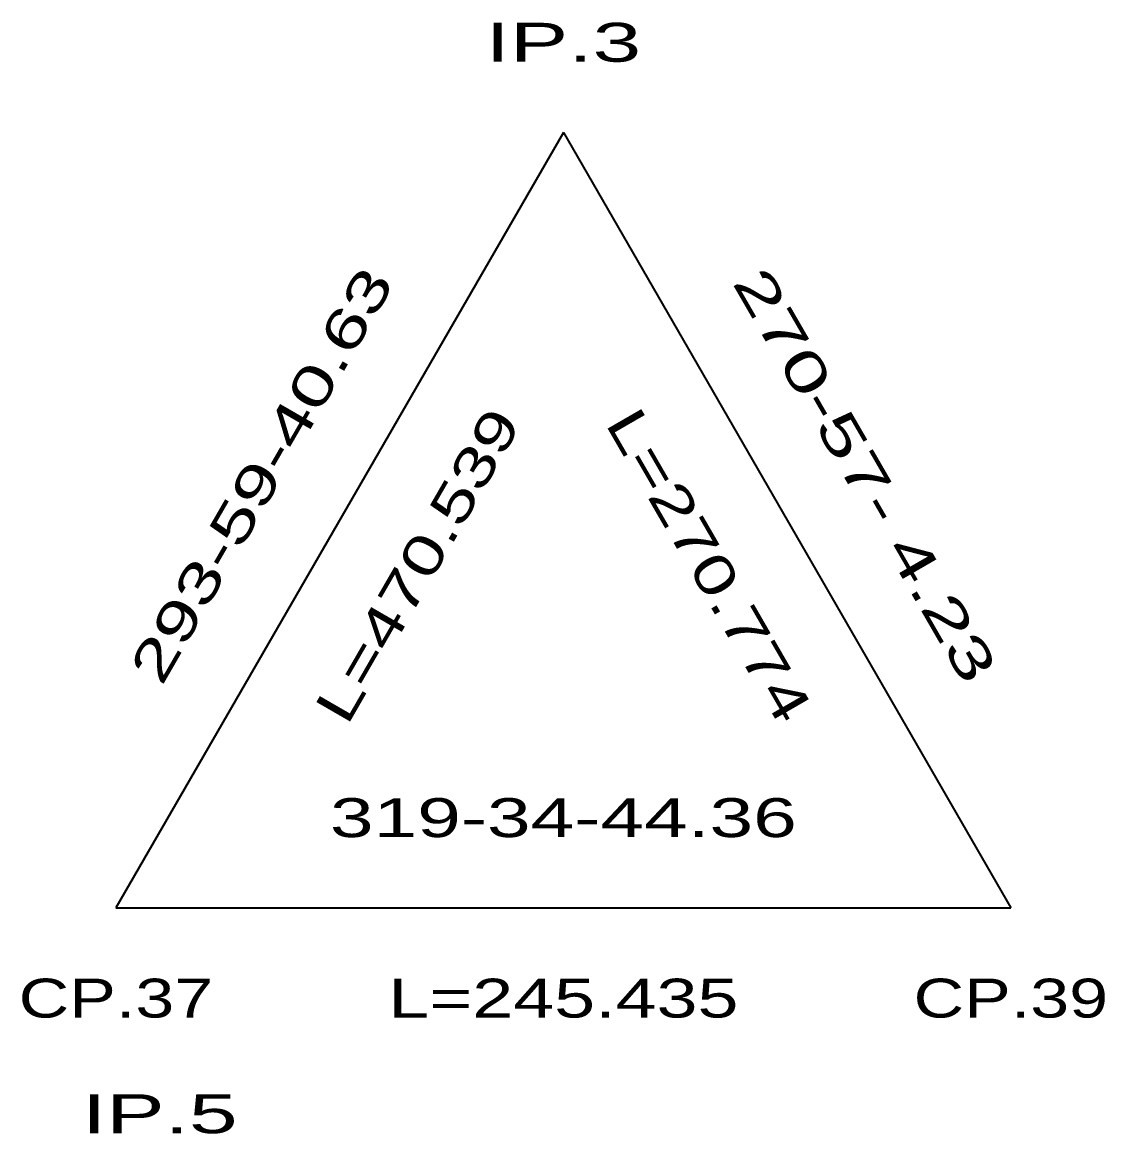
# Model space of a CAD drawing. Header units: millimetres. Extents: x 0 to 841, y 0 to 594.
# Drawn here: x 517.1 to 590.5, y 125.4 to 200.8 of the extents above; entities that cross this region are included whole.
import ezdxf
from ezdxf.enums import TextEntityAlignment as Align

# ---------------------------------------------------------------- set-up
doc = ezdxf.new("R2010")
doc.units = ezdxf.units.MM
doc.header["$LTSCALE"] = 10
for name, color, linetype in [('CA-TABL-LIN2', 1, 'Continuous'), ('CA-TABL-TEX1', 6, 'Continuous'), ('CA-TABL-TEX2', 3, 'Continuous')]:
    doc.layers.add(name, color=color, linetype=linetype)
doc.styles.add('RP2', font='Dotum.ttf')

msp = doc.modelspace()

# ---------------------------------------------------------------- linework, layer by layer
at = {"layer": 'CA-TABL-LIN2', "linetype": 'Continuous'}
for p, q in [((553.783, 193.348), (523.423, 140.763)), ((553.783, 193.348), (584.143, 140.763)), ((523.423, 140.763), (584.143, 140.763))]:
    msp.add_line(p, q, dxfattribs=at)

# ---------------------------------------------------------------- texts
at = {"layer": 'CA-TABL-TEX1', "style": 'RP2'}
for s, width, p, p2 in [('IP.3', 1.549133, (548.503, 198.148), (559.063, 198.148)), ('CP.37', 1.239072, (516.823, 133.323), (530.023, 133.323)), ('CP.39', 1.239072, (577.543, 133.323), (590.743, 133.323)), ('IP.5', 1.549133, (521.12, 125.48), (531.68, 125.48))]:
    msp.add_text(s, height=2.64, dxfattribs=dict(at, width=width)).set_placement(p, p2, align=Align.FIT)
at = {"layer": 'CA-TABL-TEX2', "style": 'RP2'}
for s, rotation, width, p, p2 in [('293-59-40.63', 60, 1.269777, (526.527, 155.738), (542.367, 183.173)), ('270-57- 4.23', 300, 1.318033, (565.2, 183.173), (581.04, 155.738)), ('L=470.539', 60, 1.296014, (539.107, 153.047), (550.987, 173.624)), ('L=270.774', 300, 1.296014, (556.58, 173.624), (568.46, 153.047))]:
    msp.add_text(s, height=2.64, rotation=rotation, dxfattribs=dict(at, width=width)).set_placement(p, p2, align=Align.FIT)
for s, width, p, p2 in [('319-34-44.36', 1.269777, (537.943, 145.563), (569.623, 145.563)), ('L=245.435', 1.296014, (541.903, 133.323), (565.663, 133.323))]:
    msp.add_text(s, height=2.64, dxfattribs=dict(at, width=width)).set_placement(p, p2, align=Align.FIT)

doc.saveas('drawing.dxf')
